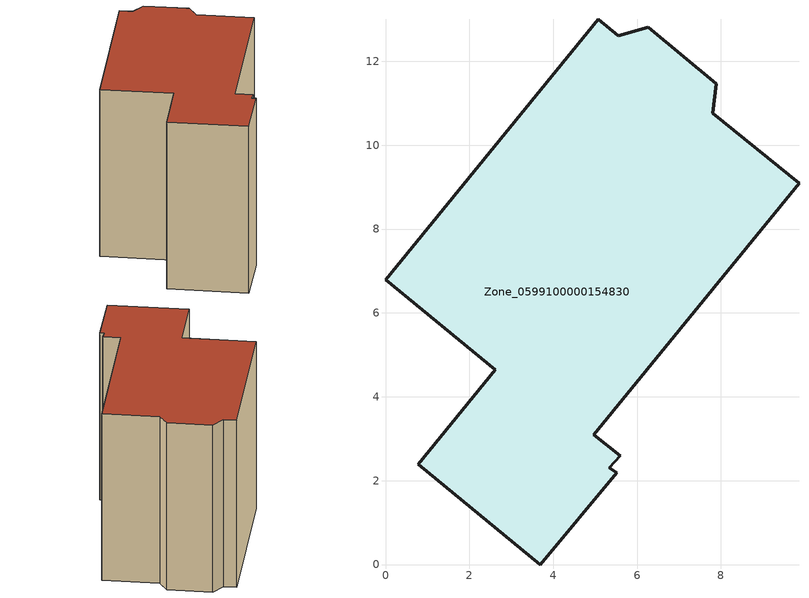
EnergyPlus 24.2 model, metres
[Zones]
Zone_0599100000154830
 floor ground (C_G): 3.69,0 0.78,2.39 2.62,4.65 0,6.79 5.07,13 5.55,12.61 6.26,12.81 7.88,11.47 7.8,10.76 9.86,9.09 4.97,3.1 5.59,2.59 5.34,2.31 5.51,2.19 z0
 wall outside (C_F): 0.78,2.39 3.69,0 5.51,2.19 5.34,2.31 5.59,2.59 4.97,3.1 9.86,9.09 7.8,10.76 7.88,11.47 6.26,12.81 5.55,12.61 5.07,13 0,6.79 2.62,4.65 0.78,2.39 z0:8.5
 roof outside (C_R): 5.34,2.31 5.59,2.59 4.97,3.1 9.86,9.09 7.8,10.76 7.88,11.47 6.26,12.81 5.55,12.61 5.07,13 0,6.79 2.62,4.65 0.78,2.39 3.69,0 5.51,2.19 z8.5
[BUILDING]
Pand.0599100000154830: North Axis=0; Terrain=City; Loads Convergence Tolerance Value=0.04; Temperature Convergence Tolerance Value=0.4; Solar Distribution=FullExterior; Maximum Number of Warmup Days=25; Minimum Number of Warmup Days=1
[Site:Location]
Rotterdam.The.Hague.AP_ZH_NLD Design_Conditions: Latitude=51.96; Longitude=4.45; Time Zone=1; Elevation=-4.5
[SITE:GROUNDTEMPERATURE:BUILDINGSURFACE]
18, 18, 18, 18, 18, 18, 18, 18, 18, 18, 18, 18
[MATERIAL] Thermal Absorptance=0.9; Solar Absorptance=0.7; Visible Absorptance=0.7
Name | Roughness | Thickness | Conductivity | Density | Specific Heat
G.TC.1946-1964 | MediumSmooth | 0.15 | 1 | 540 | 1210
F.TC.1946-1964 | Rough | 0.3 | 0.857143 | 1920 | 840
R.TC.1946-1964 | MediumRough | 0.2 | 0.235294 | 1500 | 1000
[CONSTRUCTION]
C_G: G.TC.1946-1964
C_F: F.TC.1946-1964
C_R: R.TC.1946-1964
[ZONE]
Zone_0599100000154830: Type=1; Multiplier=1; Ceiling Height=Autocalculate; Volume=Autocalculate; Floor Area=autocalculate; Part of Total Floor Area=Yes
[ZONEINFILTRATION:DESIGNFLOWRATE]
Infil_Zone_0599100000154830: Zone or ZoneList or Space or SpaceList=Zone_0599100000154830; Schedule=AlwaysOn; Design Flow Rate Calculation Method=Flow/Area; Flow Rate per Floor Area=0.003; Constant Term Coefficient=1; Temperature Term Coefficient=0; Velocity Term Coefficient=0; Velocity Squared Term Coefficient=0
[HVACTEMPLATE:ZONE:IDEALLOADSAIRSYSTEM]
Zone_0599100000154830: Maximum Heating Supply Air Temperature=50; Minimum Cooling Supply Air Temperature=13; Maximum Heating Supply Air Humidity Ratio=0.0156; Minimum Cooling Supply Air Humidity Ratio=0.0077; Heating Limit=NoLimit; Cooling Limit=NoLimit; Dehumidification Control Type=ConstantSensibleHeatRatio; Cooling Sensible Heat Ratio=0.7; Dehumidification Setpoint=60; Humidification Control Type=None; Humidification Setpoint=30; Outdoor Air Method=None; Outdoor Air Flow Rate per Person=0.00944; Outdoor Air Flow Rate per Zone Floor Area=0; Outdoor Air Flow Rate per Zone=0; Demand Controlled Ventilation Type=None; Outdoor Air Economizer Type=NoEconomizer; Heat Recovery Type=None; Sensible Heat Recovery Effectiveness=0.7; Latent Heat Recovery Effectiveness=0.65
[ZONECONTROL:THERMOSTAT]
ThermostatControl_Zone_0599100000154830: Zone or ZoneList=Zone_0599100000154830; Control Type Schedule=DualSetpointControlType; Control 1=Thermostat_Zone_0599100000154830; Temperature Difference Between Cutout And Setpoint=0
[THERMOSTATSETPOINT:DUALSETPOINT]
Thermostat_Zone_0599100000154830: Heating Setpoint Temperature Schedule=HeatingSetpoint_Zone_0599100000154830; Cooling Setpoint Temperature Schedule=CoolingSetpoint_Zone_0599100000154830
[SCHEDULE:COMPACT]
HeatingSetpoint_Zone_0599100000154830: Through: 12/31, For: AllDays, Until: 24:00, 21
CoolingSetpoint_Zone_0599100000154830: Through: 12/31, For: AllDays, Until: 24:00, 24
DualSetpointControlType: Through: 12/31, For: AllDays, Until: 24:00, 4
AlwaysOn: Through: 12/31, For: AllDays, Until: 24:00, 1
